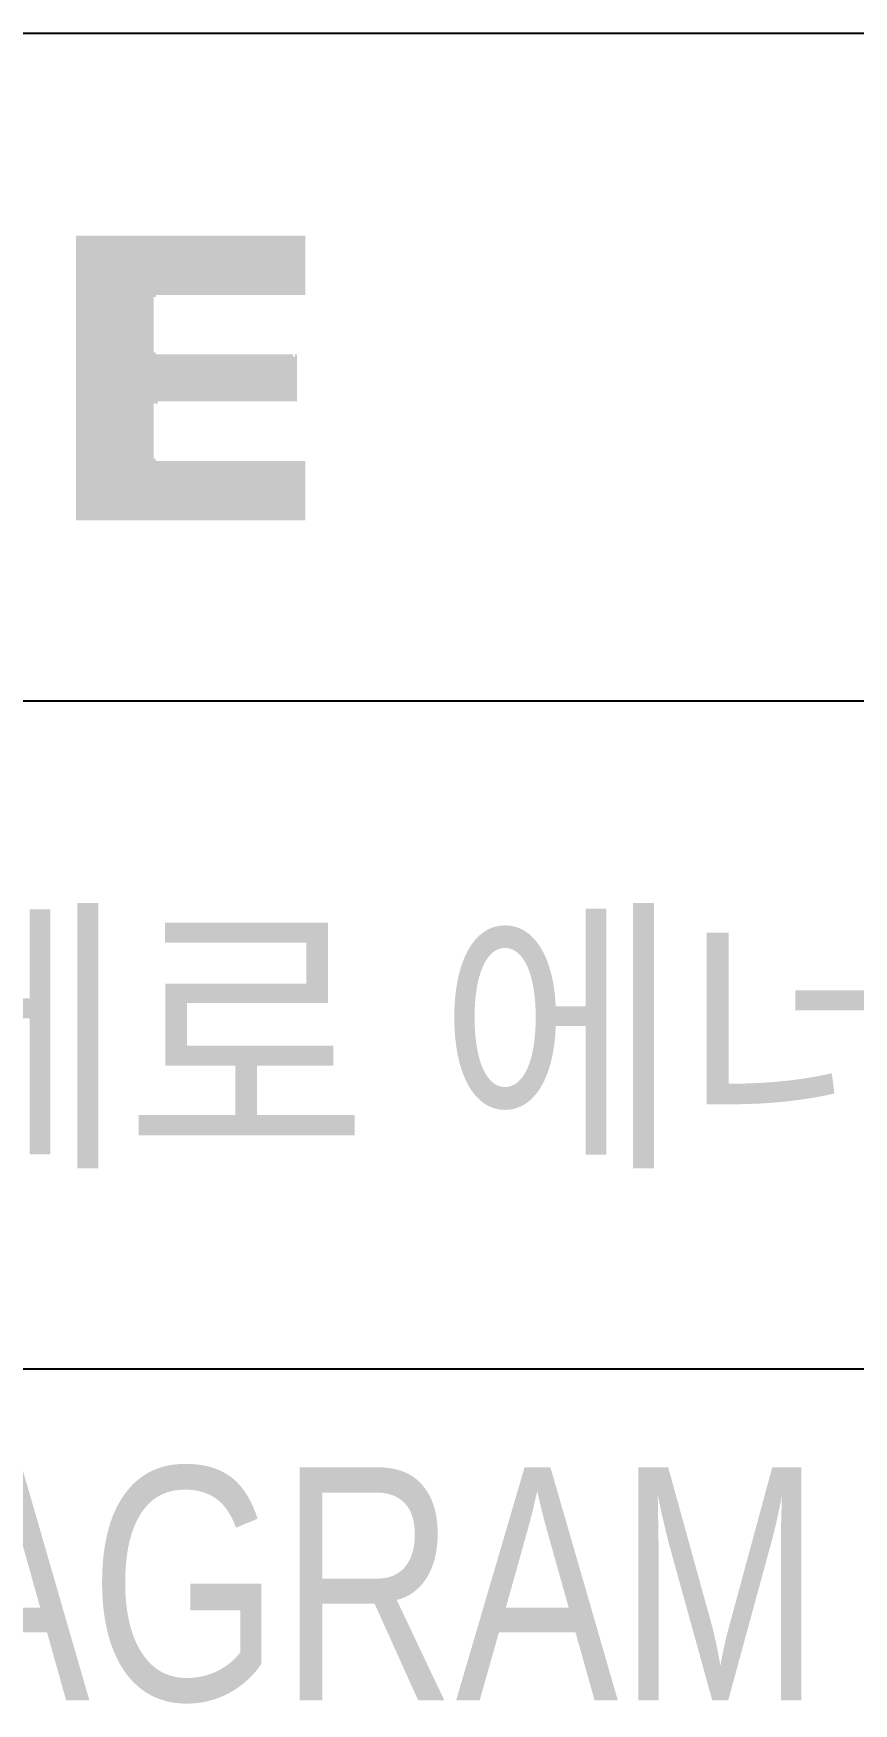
# Model space of a CAD drawing. Header units: feet. Extents: x 1 to 168002, y -59383 to 29717.
# Drawn here: x 79587 to 80467, y -56829 to -55037 of the extents above; entities that cross this region are included whole.
import ezdxf
from ezdxf.enums import TextEntityAlignment as Align

# ---------------------------------------------------------------- set-up
doc = ezdxf.new("R2010")
doc.units = ezdxf.units.FT
doc.header["$LTSCALE"] = 50
doc.header["$MEASUREMENT"] = 0
doc.linetypes.add('CONTINU', pattern=[0])
doc.layers.get('0').update_dxf_attribs({"linetype": 'CONTINUOUS'})
doc.layers.add('Border', color=7, linetype='CONTINUOUS', lineweight=0)
for name, color, linetype in [('CLOUD', 30, 'CONTINUOUS'), ('TEXT', 7, 'CONTINUOUS'), ('title', 2, 'CONTINUOUS')]:
    doc.layers.add(name, color=color, linetype=linetype)
doc.styles.add('HY견고딕', font='', dxfattribs={"width": 0.85})
doc.styles.get('HY견고딕').set_extended_font_data('Dotum')

# ---------------------------------------------------------------- blocks, each defined once
blk = doc.blocks.new('A$C611163EE')
at = {"layer": 'CLOUD', "lineweight": 0}
h = blk.add_hatch(color=7, dxfattribs=at)
edge = h.paths.add_edge_path()
edge.add_spline(control_points=[(3665.4, 492.4), (3665.4, 491), (3665.4, 489.7), (3665.4, 488.3), (3665.4, 485.6), (3665.4, 482.9), (3665.4, 480.2), (3665.4, 478.8), (3665.4, 477.5), (3665.4, 476.1), (3665.4, 473.4), (3665.4, 470.7), (3665.4, 468), (3665.4, 466.7), (3665.4, 465.3), (3665.4, 464), (3665.4, 461.3), (3665.4, 458.6), (3665.4, 455.9), (3665.4, 454.5), (3665.4, 453.2), (3665.4, 451.8), (3665.4, 449.1), (3665.4, 446.4), (3665.4, 443.7), (3665.4, 441), (3665.4, 438.3), (3665.4, 435.6), (3665.4, 434.3), (3665.4, 432.9), (3665.4, 431.6), (3665.4, 428.9), (3665.4, 426.2), (3665.4, 423.5), (3665.4, 422.1), (3665.4, 420.8), (3665.4, 419.4), (3665.4, 416.7), (3665.4, 414), (3665.4, 411.3), (3665.4, 410), (3665.4, 408.6), (3665.4, 407.3), (3665.4, 404.6), (3665.4, 401.9), (3665.4, 399.2), (3662.7, 399.2), (3660, 399.2), (3657.3, 399.2), (3656, 399.2), (3654.6, 399.2), (3653.3, 399.2), (3650.6, 399.2), (3647.9, 399.2), (3645.2, 399.2), (3643.8, 399.2), (3642.5, 399.2), (3641.1, 399.2), (3638.4, 399.2), (3635.7, 399.2), (3633, 399.2), (3631.7, 399.2), (3630.3, 399.2), (3629, 399.2), (3626.3, 399.2), (3623.6, 399.2), (3620.9, 399.2), (3619.5, 399.2), (3618.1, 399.2), (3616.8, 399.2), (3614.1, 399.2), (3611.4, 399.2), (3608.7, 399.2), (3607.3, 399.2), (3606, 399.2), (3604.6, 399.2), (3601.9, 399.2), (3599.2, 399.2), (3596.5, 399.2), (3595.2, 399.2), (3593.8, 399.2), (3592.5, 399.2), (3589.8, 399.2), (3587.1, 399.2), (3584.4, 399.2), (3583, 399.2), (3581.7, 399.2), (3580.3, 399.2), (3577.6, 399.2), (3574.9, 399.2), (3572.2, 399.2), (3569.5, 399.2), (3566.8, 399.2), (3564.1, 399.2), (3562.8, 399.2), (3561.4, 399.2), (3560.1, 399.2), (3557.4, 399.2), (3554.7, 399.2), (3552, 399.2), (3550.6, 399.2), (3549.3, 399.2), (3547.9, 399.2), (3545.2, 399.2), (3542.5, 399.2), (3539.8, 399.2), (3538.5, 399.2), (3537.1, 399.2), (3535.8, 399.2), (3533.1, 399.2), (3530.4, 399.2), (3527.7, 399.2), (3524.9, 399.2), (3522.2, 399.2), (3519.5, 399.2), (3518.2, 399.2), (3516.8, 399.2), (3515.5, 399.2), (3512.8, 399.2), (3510.1, 399.2), (3507.4, 399.2), (3506, 399.2), (3504.7, 399.2), (3503.3, 399.2), (3500.6, 399.2), (3497.9, 399.2), (3495.2, 399.2), (3493.9, 399.2), (3492.5, 399.2), (3491.2, 399.2), (3488.5, 399.2), (3485.8, 399.2), (3483.1, 399.2), (3480.4, 399.2), (3477.7, 399.2), (3475, 399.2), (3473.6, 399.2), (3472.3, 399.2), (3470.9, 399.2), (3468.2, 399.2), (3465.5, 399.2), (3462.8, 399.2), (3460.1, 399.2), (3457.4, 399.2), (3454.7, 399.2), (3453.4, 399.2), (3452, 399.2), (3450.7, 399.2), (3448, 399.2), (3445.3, 399.2), (3442.6, 399.2), (3439.9, 399.2), (3437.2, 399.2), (3434.5, 399.2), (3429, 399.2), (3423.6, 399.2), (3418.2, 399.2), (3412.8, 399.2), (3407.4, 399.2), (3402, 399.2), (3399.3, 399.2), (3396.6, 399.2), (3393.9, 399.2), (3393.1, 398.6), (3390.5, 399.8), (3389.9, 399.2), (3389.2, 398.5), (3390.4, 395.9), (3389.9, 395.1), (3388.5, 395), (3387.2, 395.2), (3385.8, 395.1), (3385.2, 395.1), (3382.2, 395.5), (3381.8, 395.1), (3381.2, 394.5), (3382.1, 391.9), (3381.8, 391), (3381.4, 390.2), (3381.8, 387.9), (3381.8, 387), (3381.8, 385.6), (3381.8, 384.3), (3381.8, 382.9), (3381.8, 381.6), (3381.8, 380.2), (3381.8, 378.9), (3381.8, 377.6), (3381.9, 376.2), (3381.8, 374.8), (3381.7, 373.5), (3381.8, 372.1), (3381.8, 370.8), (3381.8, 369.4), (3381.8, 368.1), (3381.8, 366.7), (3381.8, 364), (3381.8, 361.3), (3381.8, 358.6), (3381.8, 355.9), (3381.8, 353.2), (3381.8, 350.5), (3381.8, 347.8), (3381.8, 345.1), (3381.8, 342.4), (3381.8, 339.7), (3381.8, 337), (3381.8, 334.3), (3381.8, 331.6), (3381.8, 328.9), (3381.8, 326.2), (3381.8, 323.5), (3381.8, 320.8), (3381.8, 318.1), (3381.8, 315.4), (3381.8, 312.7), (3381.8, 310), (3381.8, 307.3), (3381.8, 304.6), (3381.8, 301.9), (3381.8, 299.2), (3381.8, 296.5), (3381.8, 293.8), (3381.8, 292.4), (3381.7, 291.1), (3381.8, 289.7), (3381.8, 289.2), (3381.4, 286.1), (3381.8, 285.7), (3382.4, 285), (3385, 286.2), (3385.8, 285.7), (3386.3, 285.1), (3385.2, 282.1), (3385.8, 281.6), (3386.4, 281.2), (3389.1, 281.6), (3389.9, 281.6), (3391.2, 281.6), (3392.6, 281.6), (3393.9, 281.6), (3396.6, 281.6), (3399.3, 281.6), (3402, 281.6), (3403.4, 281.6), (3404.7, 281.6), (3406.1, 281.6), (3408.8, 281.6), (3411.5, 281.6), (3414.2, 281.6), (3416.9, 281.6), (3419.6, 281.6), (3422.3, 281.6), (3427.7, 281.6), (3433.1, 281.6), (3438.5, 281.6), (3443.9, 281.6), (3449.3, 281.6), (3454.7, 281.6), (3457.4, 281.6), (3460.1, 281.6), (3462.8, 281.6), (3464.2, 281.6), (3465.5, 281.6), (3466.9, 281.6), (3469.6, 281.6), (3472.3, 281.6), (3475, 281.6), (3476.3, 281.6), (3477.7, 281.6), (3479, 281.6), (3481.7, 281.6), (3484.4, 281.6), (3487.1, 281.6), (3492.5, 281.6), (3497.9, 281.6), (3503.3, 281.6), (3506, 281.6), (3508.7, 281.6), (3511.4, 281.6), (3512.8, 281.6), (3514.1, 281.6), (3515.5, 281.6), (3518.2, 281.6), (3520.9, 281.6), (3523.6, 281.6), (3526.3, 281.6), (3529, 281.6), (3531.7, 281.6), (3533.1, 281.6), (3534.4, 281.6), (3535.8, 281.6), (3538.5, 281.6), (3541.2, 281.6), (3543.9, 281.6), (3545.2, 281.6), (3546.6, 281.6), (3547.9, 281.6), (3550.6, 281.6), (3553.3, 281.6), (3556, 281.6), (3557.4, 281.6), (3558.7, 281.6), (3560.1, 281.6), (3562.8, 281.6), (3565.5, 281.6), (3568.2, 281.6), (3569.5, 281.6), (3570.9, 281.6), (3572.2, 281.6), (3574.9, 281.6), (3577.6, 281.6), (3580.3, 281.6), (3585.7, 281.6), (3591.1, 281.6), (3596.5, 281.6), (3597.9, 281.6), (3599.2, 281.6), (3600.6, 281.6), (3603.3, 281.6), (3606, 281.6), (3608.7, 281.6), (3610, 281.6), (3611.4, 281.6), (3612.7, 281.6), (3615.4, 281.6), (3618.1, 281.6), (3620.9, 281.6), (3622.2, 281.6), (3623.6, 281.6), (3624.9, 281.6), (3627.6, 281.6), (3630.3, 281.6), (3633, 281.6), (3635.7, 281.6), (3638.4, 281.6), (3641.1, 281.6), (3643.8, 281.6), (3646.5, 281.6), (3649.2, 281.6), (3650.6, 281.6), (3651.9, 281.6), (3653.3, 281.6), (3656, 281.6), (3658.7, 281.6), (3661.4, 281.6), (3662.7, 281.6), (3664.1, 281.6), (3665.4, 281.6), (3668.1, 281.6), (3670.8, 281.6), (3673.5, 281.6), (3676.2, 281.6), (3678.9, 281.6), (3681.6, 281.6), (3681.6, 280.3), (3681.6, 278.9), (3681.6, 277.6), (3681.6, 274.9), (3681.6, 272.2), (3681.6, 269.5), (3681.6, 266.8), (3681.6, 264.1), (3681.6, 261.4), (3681.6, 258.7), (3681.6, 256), (3681.6, 253.3), (3681.6, 250.6), (3681.6, 247.9), (3681.6, 245.2), (3681.6, 242.5), (3681.6, 239.8), (3681.6, 237.1), (3681.6, 234.4), (3681.6, 231.7), (3681.6, 229), (3681.6, 227.6), (3681.6, 226.3), (3681.6, 224.9), (3681.6, 222.2), (3681.6, 219.5), (3681.6, 216.8), (3681.6, 214.1), (3681.6, 211.4), (3681.6, 208.7), (3681.6, 206), (3681.6, 203.3), (3681.6, 200.6), (3681.6, 197.9), (3681.6, 195.2), (3681.6, 192.5), (3681.6, 189.8), (3681.6, 187.1), (3681.6, 184.4), (3681.6, 181.7), (3681.6, 179), (3681.6, 176.3), (3681.6, 174.9), (3681.6, 173.6), (3681.6, 172.2), (3681.6, 169.5), (3681.6, 166.8), (3681.6, 164.1), (3676.2, 164.1), (3670.8, 164.1), (3665.4, 164.1), (3662.7, 164.1), (3660, 164.1), (3657.3, 164.1), (3656, 164.1), (3654.6, 164.1), (3653.3, 164.1), (3650.6, 164.1), (3647.9, 164.1), (3645.2, 164.1), (3642.5, 164.1), (3639.8, 164.1), (3637.1, 164.1), (3631.7, 164.1), (3626.3, 164.1), (3620.9, 164.1), (3618.1, 164.1), (3615.4, 164.1), (3612.7, 164.1), (3611.4, 164.1), (3610, 164.1), (3608.7, 164.1), (3606, 164.1), (3603.3, 164.1), (3600.6, 164.1), (3597.9, 164.1), (3595.2, 164.1), (3592.5, 164.1), (3591.1, 164.1), (3589.8, 164.1), (3588.4, 164.1), (3585.7, 164.1), (3583, 164.1), (3580.3, 164.1), (3577.6, 164.1), (3574.9, 164.1), (3572.2, 164.1), (3570.9, 164.1), (3569.5, 164.1), (3568.2, 164.1), (3565.5, 164.1), (3562.8, 164.1), (3560.1, 164.1), (3558.7, 164.1), (3557.4, 164.1), (3556, 164.1), (3553.3, 164.1), (3550.6, 164.1), (3547.9, 164.1), (3546.6, 164.1), (3545.2, 164.1), (3543.9, 164.1), (3541.2, 164.1), (3538.5, 164.1), (3535.8, 164.1), (3533.1, 164.1), (3530.4, 164.1), (3527.7, 164.1), (3526.3, 164.1), (3524.9, 164.1), (3523.6, 164.1), (3520.9, 164.1), (3518.2, 164.1), (3515.5, 164.1), (3512.8, 164.1), (3510.1, 164.1), (3507.4, 164.1), (3506, 164.1), (3504.7, 164.1), (3503.3, 164.1), (3500.6, 164.1), (3497.9, 164.1), (3495.2, 164.1), (3492.5, 164.1), (3489.8, 164.1), (3487.1, 164.1), (3485.8, 164.1), (3484.4, 164.1), (3483.1, 164.1), (3480.4, 164.1), (3477.7, 164.1), (3475, 164.1), (3473.6, 164.1), (3472.3, 164.1), (3470.9, 164.1), (3468.2, 164.1), (3465.5, 164.1), (3462.8, 164.1), (3461.5, 164.1), (3460.1, 164.1), (3458.8, 164.1), (3456.1, 164.1), (3453.4, 164.1), (3450.7, 164.1), (3448, 164.1), (3445.3, 164.1), (3442.6, 164.1), (3441.2, 164.1), (3439.9, 164.1), (3438.5, 164.1), (3435.8, 164.1), (3433.1, 164.1), (3430.4, 164.1), (3427.7, 164.1), (3425, 164.1), (3422.3, 164.1), (3420.9, 164.1), (3419.6, 164.1), (3418.2, 164.1), (3415.5, 164.1), (3412.8, 164.1), (3410.1, 164.1), (3407.4, 164.1), (3404.7, 164.1), (3402, 164.1), (3400.7, 164.1), (3399.3, 164.1), (3398, 164.1), (3395.3, 164.1), (3392.6, 164.1), (3389.9, 164.1), (3388.5, 164.1), (3387.2, 164.1), (3385.8, 164.1), (3383.1, 164.1), (3380.4, 164.1), (3377.7, 164.1), (3376.4, 164.1), (3375, 164.1), (3373.7, 164.1), (3371, 164.1), (3368.3, 164.1), (3365.6, 164.1), (3362.9, 164.1), (3360.2, 164.1), (3357.5, 164.1), (3356.1, 164.1), (3354.8, 164.1), (3353.4, 164.1), (3350.7, 164.1), (3348, 164.1), (3345.3, 164.1), (3343.9, 164.1), (3342.6, 164.1), (3341.2, 164.1), (3338.5, 164.1), (3335.8, 164.1), (3333.1, 164.1), (3331.8, 164.1), (3330.4, 164.1), (3329.1, 164.1), (3326.4, 164.1), (3323.7, 164.1), (3321, 164.1), (3318.3, 164.1), (3315.6, 164.1), (3312.9, 164.1), (3311.5, 164.1), (3310.2, 164.1), (3308.8, 164.1), (3306.1, 164.1), (3303.4, 164.1), (3300.7, 164.1), (3299.4, 164.1), (3298, 164.1), (3296.7, 164.1), (3294, 164.1), (3291.3, 164.1), (3288.6, 164.1), (3287.2, 164.1), (3285.9, 164.1), (3284.5, 164.1), (3281.8, 164.1), (3279.1, 164.1), (3276.4, 164.1), (3273.7, 164.1), (3271, 164.1), (3268.3, 164.1), (3262.9, 164.1), (3257.5, 164.1), (3252.1, 164.1), (3250.7, 164.1), (3249.4, 164.1), (3248, 164.1), (3245.3, 164.1), (3242.6, 164.1), (3239.9, 164.1), (3238.6, 164.1), (3237.2, 164.1), (3235.9, 164.1), (3233.2, 164.1), (3230.5, 164.1), (3227.8, 164.1), (3227.8, 165.5), (3227.8, 166.8), (3227.8, 168.2), (3227.8, 170.9), (3227.8, 173.6), (3227.8, 176.3), (3227.8, 179), (3227.8, 181.7), (3227.8, 184.4), (3227.8, 187.1), (3227.8, 189.8), (3227.8, 192.5), (3227.8, 195.2), (3227.8, 197.9), (3227.8, 200.6), (3227.8, 203.3), (3227.8, 206), (3227.8, 208.7), (3227.8, 211.4), (3227.8, 214.1), (3227.8, 216.8), (3227.8, 219.5), (3227.8, 222.2), (3227.8, 224.9), (3227.8, 226.3), (3227.8, 227.6), (3227.8, 229), (3227.8, 231.7), (3227.8, 234.4), (3227.8, 237.1), (3227.8, 238.4), (3227.8, 239.8), (3227.8, 241.1), (3227.8, 243.8), (3227.8, 246.5), (3227.8, 249.2), (3227.8, 250.6), (3227.8, 251.9), (3227.8, 253.3), (3227.8, 256), (3227.8, 258.7), (3227.8, 261.4), (3227.8, 264.1), (3227.8, 266.8), (3227.8, 269.5), (3227.8, 272.2), (3227.8, 274.9), (3227.8, 277.6), (3227.8, 278.9), (3227.8, 280.3), (3227.8, 281.6), (3227.8, 284.3), (3227.8, 287), (3227.8, 289.7), (3227.8, 292.4), (3227.8, 295.1), (3227.8, 297.8), (3227.8, 300.5), (3227.8, 303.3), (3227.8, 306), (3227.8, 307.3), (3227.8, 308.7), (3227.8, 310), (3227.8, 312.7), (3227.8, 315.4), (3227.8, 318.1), (3227.8, 320.8), (3227.8, 323.5), (3227.8, 326.2), (3227.8, 328.9), (3227.8, 331.6), (3227.8, 334.3), (3227.8, 335.7), (3227.8, 337), (3227.8, 338.4), (3227.8, 341.1), (3227.8, 343.8), (3227.8, 346.5), (3227.8, 349.2), (3227.8, 351.9), (3227.8, 354.6), (3227.8, 357.3), (3227.8, 360), (3227.8, 362.7), (3227.8, 364), (3227.8, 365.4), (3227.8, 366.7), (3227.8, 369.4), (3227.8, 372.1), (3227.8, 374.8), (3227.8, 377.5), (3227.8, 380.2), (3227.8, 382.9), (3227.8, 385.6), (3227.8, 388.3), (3227.8, 391), (3227.8, 392.4), (3227.8, 393.8), (3227.8, 395.1), (3227.8, 397.8), (3227.8, 400.5), (3227.8, 403.2), (3227.8, 405.9), (3227.8, 408.6), (3227.8, 411.3), (3227.8, 414), (3227.8, 416.7), (3227.8, 419.4), (3227.8, 420.8), (3227.8, 422.1), (3227.8, 423.5), (3227.8, 426.2), (3227.8, 428.9), (3227.8, 431.6), (3227.8, 432.9), (3227.8, 434.3), (3227.8, 435.6), (3227.8, 437), (3227.8, 438.3), (3227.8, 439.7), (3227.8, 442.4), (3227.8, 445.1), (3227.8, 447.8), (3227.8, 449.1), (3227.8, 450.5), (3227.8, 451.8), (3227.8, 454.5), (3227.8, 457.2), (3227.8, 459.9), (3227.8, 461.3), (3227.8, 462.6), (3227.8, 464), (3227.8, 466.7), (3227.8, 469.4), (3227.8, 472.1), (3227.8, 473.4), (3227.8, 474.8), (3227.8, 476.1), (3227.8, 478.8), (3227.8, 481.6), (3227.8, 484.3), (3227.8, 487), (3227.8, 489.7), (3227.8, 492.4), (3227.8, 495.1), (3227.8, 497.8), (3227.8, 500.5), (3227.8, 501.8), (3227.8, 503.2), (3227.8, 504.5), (3227.8, 507.2), (3227.8, 509.9), (3227.8, 512.6), (3227.8, 515.3), (3227.8, 518), (3227.8, 520.7), (3227.8, 523.4), (3227.8, 526.1), (3227.8, 528.8), (3227.8, 530.2), (3227.8, 531.5), (3227.8, 532.9), (3227.8, 535.6), (3227.8, 538.3), (3227.8, 541), (3227.8, 543.7), (3227.8, 546.4), (3227.8, 549.1), (3227.8, 551.8), (3227.8, 554.5), (3227.8, 557.2), (3227.8, 558.5), (3227.8, 559.9), (3227.8, 561.2), (3227.8, 563.9), (3227.8, 566.6), (3227.8, 569.3), (3227.8, 572.1), (3227.8, 574.8), (3227.8, 577.5), (3227.8, 580.2), (3227.8, 582.9), (3227.8, 585.6), (3227.8, 586.9), (3227.8, 588.3), (3227.8, 589.6), (3227.8, 592.3), (3227.8, 595), (3227.8, 597.7), (3227.8, 600.4), (3227.8, 603.1), (3227.8, 605.8), (3227.8, 608.5), (3227.8, 611.2), (3227.8, 613.9), (3227.8, 615.3), (3227.8, 616.6), (3227.8, 618), (3227.8, 620.7), (3227.8, 623.4), (3227.8, 626.1), (3227.8, 628.8), (3227.8, 631.5), (3227.8, 634.2), (3227.8, 636.9), (3227.8, 639.6), (3227.8, 642.3), (3227.8, 643.6), (3227.8, 645), (3227.8, 646.3), (3227.8, 649), (3227.8, 651.7), (3227.8, 654.4), (3227.8, 657.1), (3227.8, 659.8), (3227.8, 662.6), (3227.8, 665.3), (3227.8, 668), (3227.8, 670.7), (3227.8, 672), (3227.8, 673.4), (3227.8, 674.7), (3227.8, 677.4), (3227.8, 680.1), (3227.8, 682.8), (3227.8, 685.5), (3227.8, 688.2), (3227.8, 690.9), (3227.8, 692.3), (3227.8, 693.6), (3227.8, 695), (3227.8, 696.3), (3227.8, 697.7), (3227.8, 699), (3227.8, 701.7), (3227.8, 704.4), (3227.8, 707.1), (3227.8, 708.5), (3227.8, 709.8), (3227.8, 711.2), (3227.8, 713.9), (3227.8, 716.6), (3227.8, 719.3), (3227.8, 722), (3227.8, 724.7), (3227.8, 727.4), (3229.1, 727.4), (3230.5, 727.4), (3231.8, 727.4), (3234.5, 727.4), (3237.2, 727.4), (3239.9, 727.4), (3242.6, 727.4), (3245.3, 727.4), (3248, 727.4), (3249.4, 727.4), (3250.7, 727.4), (3252.1, 727.4), (3254.8, 727.4), (3257.5, 727.4), (3260.2, 727.4), (3262.9, 727.4), (3265.6, 727.4), (3268.3, 727.4), (3273.7, 727.4), (3279.1, 727.4), (3284.5, 727.4), (3287.2, 727.4), (3289.9, 727.4), (3292.6, 727.4), (3294, 727.4), (3295.3, 727.4), (3296.7, 727.4), (3302.1, 727.4), (3307.5, 727.4), (3312.9, 727.4), (3314.2, 727.4), (3315.6, 727.4), (3316.9, 727.4), (3322.3, 727.4), (3327.7, 727.4), (3333.1, 727.4), (3334.5, 727.4), (3335.8, 727.4), (3337.2, 727.4), (3339.9, 727.4), (3342.6, 727.4), (3345.3, 727.4), (3346.6, 727.4), (3348, 727.4), (3349.4, 727.4), (3352.1, 727.4), (3354.8, 727.4), (3357.5, 727.4), (3358.8, 727.4), (3360.2, 727.4), (3361.5, 727.4), (3366.9, 727.4), (3372.3, 727.4), (3377.7, 727.4), (3379.1, 727.4), (3380.4, 727.4), (3381.8, 727.4), (3387.2, 727.4), (3392.6, 727.4), (3398, 727.4), (3399.3, 727.4), (3400.7, 727.4), (3402, 727.4), (3407.4, 727.4), (3412.8, 727.4), (3418.2, 727.4), (3419.6, 727.4), (3420.9, 727.4), (3422.3, 727.4), (3425, 727.4), (3427.7, 727.4), (3430.4, 727.4), (3431.7, 727.4), (3433.1, 727.4), (3434.5, 727.4), (3437.2, 727.4), (3439.9, 727.4), (3442.6, 727.4), (3443.9, 727.4), (3445.3, 727.4), (3446.6, 727.4), (3452, 727.4), (3457.4, 727.4), (3462.8, 727.4), (3464.2, 727.4), (3465.5, 727.4), (3466.9, 727.4), (3472.3, 727.4), (3477.7, 727.4), (3483.1, 727.4), (3484.4, 727.4), (3485.8, 727.4), (3487.1, 727.4), (3492.5, 727.4), (3497.9, 727.4), (3503.3, 727.4), (3504.7, 727.4), (3506, 727.4), (3507.4, 727.4), (3510.1, 727.4), (3512.8, 727.4), (3515.5, 727.4), (3516.8, 727.4), (3518.2, 727.4), (3519.5, 727.4), (3522.2, 727.4), (3524.9, 727.4), (3527.7, 727.4), (3529, 727.4), (3530.4, 727.4), (3531.7, 727.4), (3537.1, 727.4), (3542.5, 727.4), (3547.9, 727.4), (3549.3, 727.4), (3550.6, 727.4), (3552, 727.4), (3554.7, 727.4), (3557.4, 727.4), (3560.1, 727.4), (3561.4, 727.4), (3562.8, 727.4), (3564.1, 727.4), (3566.8, 727.4), (3569.5, 727.4), (3572.2, 727.4), (3573.6, 727.4), (3574.9, 727.4), (3576.3, 727.4), (3581.7, 727.4), (3587.1, 727.4), (3592.5, 727.4), (3593.8, 727.4), (3595.2, 727.4), (3596.5, 727.4), (3599.2, 727.4), (3601.9, 727.4), (3604.6, 727.4), (3606, 727.4), (3607.3, 727.4), (3608.7, 727.4), (3611.4, 727.4), (3614.1, 727.4), (3616.8, 727.4), (3618.1, 727.4), (3619.5, 727.4), (3620.9, 727.4), (3623.6, 727.4), (3626.3, 727.4), (3629, 727.4), (3631.7, 727.4), (3634.4, 727.4), (3637.1, 727.4), (3642.5, 727.4), (3647.9, 727.4), (3653.3, 727.4), (3654.6, 727.4), (3656, 727.4), (3657.3, 727.4), (3660, 727.4), (3662.7, 727.4), (3665.4, 727.4), (3670.8, 727.4), (3676.2, 727.4), (3681.6, 727.4), (3681.6, 726), (3681.6, 724.7), (3681.6, 723.3), (3681.6, 720.6), (3681.6, 717.9), (3681.6, 715.2), (3681.6, 712.5), (3681.6, 709.8), (3681.6, 707.1), (3681.6, 704.4), (3681.6, 701.7), (3681.6, 699), (3681.6, 697.7), (3681.6, 696.3), (3681.6, 695), (3681.6, 693.6), (3681.6, 692.3), (3681.6, 690.9), (3681.6, 688.2), (3681.6, 685.5), (3681.6, 682.8), (3681.6, 680.1), (3681.6, 677.4), (3681.6, 674.7), (3681.6, 673.4), (3681.6, 672), (3681.6, 670.7), (3681.6, 668), (3681.6, 665.3), (3681.6, 662.6), (3681.6, 659.8), (3681.6, 657.1), (3681.6, 654.4), (3681.6, 651.7), (3681.6, 649), (3681.6, 646.3), (3681.6, 643.6), (3681.6, 640.9), (3681.6, 638.2), (3681.6, 635.5), (3681.6, 632.8), (3681.6, 630.1), (3681.6, 627.4), (3681.6, 624.7), (3681.6, 622), (3681.6, 620.7), (3681.6, 619.3), (3681.6, 618), (3681.6, 615.3), (3681.6, 612.6), (3681.6, 609.9), (3680.3, 609.9), (3678.9, 609.9), (3677.6, 609.9), (3674.9, 609.9), (3672.2, 609.9), (3669.5, 609.9), (3666.8, 609.9), (3664.1, 609.9), (3661.4, 609.9), (3660, 609.9), (3658.7, 609.9), (3657.3, 609.9), (3654.6, 609.9), (3651.9, 609.9), (3649.2, 609.9), (3646.5, 609.9), (3643.8, 609.9), (3641.1, 609.9), (3635.7, 609.9), (3630.3, 609.9), (3624.9, 609.9), (3623.6, 609.9), (3622.2, 609.9), (3620.9, 609.9), (3618.1, 609.9), (3615.4, 609.9), (3612.7, 609.9), (3611.4, 609.9), (3610, 609.9), (3608.7, 609.9), (3606, 609.9), (3603.3, 609.9), (3600.6, 609.9), (3595.2, 609.9), (3589.8, 609.9), (3584.4, 609.9), (3573.6, 609.9), (3562.8, 609.9), (3552, 609.9), (3550.6, 609.9), (3549.3, 609.9), (3547.9, 609.9), (3545.2, 609.9), (3542.5, 609.9), (3539.8, 609.9), (3534.4, 609.9), (3529, 609.9), (3523.6, 609.9), (3512.8, 609.9), (3502, 609.9), (3491.2, 609.9), (3489.8, 609.9), (3488.5, 609.9), (3487.1, 609.9), (3484.4, 609.9), (3481.7, 609.9), (3479, 609.9), (3473.6, 609.9), (3468.2, 609.9), (3462.8, 609.9), (3452, 609.9), (3441.2, 609.9), (3430.4, 609.9), (3427.7, 609.9), (3425, 609.9), (3422.3, 609.9), (3416.9, 609.9), (3411.5, 609.9), (3406.1, 609.9), (3404.7, 609.9), (3403.4, 609.9), (3402, 609.9), (3399.3, 609.9), (3396.6, 609.9), (3393.9, 609.9), (3392.6, 609.9), (3391.2, 609.9), (3389.9, 609.9), (3389.4, 609.9), (3386.1, 610.2), (3385.8, 609.9), (3385.2, 609.1), (3386.4, 606.7), (3385.8, 605.8), (3385, 605.3), (3382.4, 606.5), (3381.8, 605.8), (3381.3, 605.3), (3381.9, 602.5), (3381.8, 601.8), (3381.5, 600.6), (3381.8, 598.9), (3381.8, 597.7), (3381.8, 596.4), (3381.8, 595), (3381.8, 593.7), (3381.8, 591), (3381.8, 588.3), (3381.8, 585.6), (3381.8, 582.9), (3381.8, 580.2), (3381.8, 577.5), (3381.8, 574.8), (3381.8, 572.1), (3381.8, 569.3), (3381.8, 566.6), (3381.8, 563.9), (3381.8, 561.2), (3381.8, 558.5), (3381.8, 555.8), (3381.8, 553.1), (3381.8, 550.4), (3381.8, 547.7), (3381.8, 545), (3381.8, 542.3), (3381.8, 539.6), (3381.8, 536.9), (3381.8, 534.2), (3381.8, 531.5), (3381.8, 528.8), (3381.8, 526.1), (3381.8, 523.4), (3381.8, 520.7), (3381.8, 518), (3381.8, 515.3), (3381.8, 512.6), (3381.8, 509.9), (3381.8, 507.2), (3381.8, 504.5), (3381.8, 503.2), (3381.7, 501.8), (3381.8, 500.5), (3381.8, 499.9), (3381.4, 496.8), (3381.8, 496.4), (3382.4, 495.7), (3385, 496.9), (3385.8, 496.4), (3386.3, 495.8), (3385.2, 492.8), (3385.8, 492.4), (3386.4, 492), (3389.1, 492.4), (3389.9, 492.4), (3391.2, 492.4), (3392.6, 492.4), (3393.9, 492.4), (3396.6, 492.4), (3399.3, 492.4), (3402, 492.4), (3407.4, 492.4), (3412.8, 492.4), (3418.2, 492.4), (3423.6, 492.4), (3429, 492.4), (3434.5, 492.4), (3437.2, 492.4), (3439.9, 492.4), (3442.6, 492.4), (3443.9, 492.4), (3445.3, 492.4), (3446.6, 492.4), (3448, 492.4), (3449.3, 492.4), (3450.7, 492.4), (3452, 492.4), (3453.4, 492.4), (3454.7, 492.4), (3457.4, 492.4), (3460.1, 492.4), (3462.8, 492.4), (3464.2, 492.4), (3465.5, 492.4), (3466.9, 492.4), (3468.2, 492.4), (3469.6, 492.4), (3470.9, 492.4), (3472.3, 492.4), (3473.6, 492.4), (3475, 492.4), (3477.7, 492.4), (3480.4, 492.4), (3483.1, 492.4), (3484.4, 492.4), (3485.8, 492.4), (3487.1, 492.4), (3488.5, 492.4), (3489.8, 492.4), (3491.2, 492.4), (3492.5, 492.4), (3493.9, 492.4), (3495.2, 492.4), (3497.9, 492.4), (3500.6, 492.4), (3503.3, 492.4), (3504.7, 492.4), (3506, 492.4), (3507.4, 492.4), (3508.7, 492.4), (3510.1, 492.4), (3511.4, 492.4), (3512.8, 492.4), (3514.1, 492.4), (3515.5, 492.4), (3518.2, 492.4), (3520.9, 492.4), (3523.6, 492.4), (3524.9, 492.4), (3526.3, 492.4), (3527.7, 492.4), (3529, 492.4), (3530.4, 492.4), (3531.7, 492.4), (3533.1, 492.4), (3534.4, 492.4), (3535.8, 492.4), (3538.5, 492.4), (3541.2, 492.4), (3543.9, 492.4), (3545.2, 492.4), (3546.6, 492.4), (3547.9, 492.4), (3549.3, 492.4), (3550.6, 492.4), (3552, 492.4), (3553.3, 492.4), (3554.7, 492.4), (3556, 492.4), (3558.7, 492.4), (3561.4, 492.4), (3564.1, 492.4), (3565.5, 492.4), (3566.8, 492.4), (3568.2, 492.4), (3569.5, 492.4), (3570.9, 492.4), (3572.2, 492.4), (3573.6, 492.4), (3574.9, 492.4), (3576.3, 492.4), (3577.6, 492.4), (3579, 492.4), (3580.3, 492.4), (3581.7, 492.4), (3583, 492.4), (3584.4, 492.4), (3585.7, 492.4), (3587.1, 492.4), (3588.4, 492.4), (3589.8, 492.4), (3591.1, 492.4), (3592.5, 492.4), (3593.8, 492.4), (3595.2, 492.4), (3596.5, 492.4), (3597.9, 492.4), (3599.2, 492.4), (3600.6, 492.4), (3606, 492.4), (3611.4, 492.4), (3616.8, 492.4), (3618.1, 492.4), (3619.5, 492.4), (3620.9, 492.4), (3622.2, 492.4), (3623.6, 492.4), (3624.9, 492.4), (3626.3, 492.4), (3627.6, 492.4), (3629, 492.4), (3631.7, 492.4), (3634.4, 492.4), (3637.1, 492.4), (3639.8, 492.4), (3642.5, 492.4), (3645.2, 492.4), (3646.5, 492.4), (3647.9, 492.4), (3649.2, 492.4), (3650.6, 492.4), (3651.9, 492.4), (3653.3, 492.4), (3654.6, 492.4), (3656, 492.4), (3657.3, 492.4), (3657.9, 491.5), (3656.6, 489), (3657.3, 488.3), (3657.6, 488), (3660.9, 488.2), (3661.4, 488.3), (3661.7, 488.4), (3661.1, 492.1), (3661.4, 492.4), (3662.1, 493), (3664.6, 491.8), (3665.4, 492.4)], knot_values=[0, 0, 0, 0, 1, 1, 1, 2, 2, 2, 3, 3, 3, 4, 4, 4, 5, 5, 5, 6, 6, 6, 7, 7, 7, 8, 8, 8, 9, 9, 9, 10, 10, 10, 11, 11, 11, 12, 12, 12, 13, 13, 13, 14, 14, 14, 15, 15, 15, 16, 16, 16, 17, 17, 17, 18, 18, 18, 19, 19, 19, 20, 20, 20, 21, 21, 21, 22, 22, 22, 23, 23, 23, 24, 24, 24, 25, 25, 25, 26, 26, 26, 27, 27, 27, 28, 28, 28, 29, 29, 29, 30, 30, 30, 31, 31, 31, 32, 32, 32, 33, 33, 33, 34, 34, 34, 35, 35, 35, 36, 36, 36, 37, 37, 37, 38, 38, 38, 39, 39, 39, 40, 40, 40, 41, 41, 41, 42, 42, 42, 43, 43, 43, 44, 44, 44, 45, 45, 45, 46, 46, 46, 47, 47, 47, 48, 48, 48, 49, 49, 49, 50, 50, 50, 51, 51, 51, 52, 52, 52, 53, 53, 53, 54, 54, 54, 55, 55, 55, 56, 56, 56, 57, 57, 57, 58, 58, 58, 59, 59, 59, 60, 60, 60, 61, 61, 61, 62, 62, 62, 63, 63, 63, 64, 64, 64, 65, 65, 65, 66, 66, 66, 67, 67, 67, 68, 68, 68, 69, 69, 69, 70, 70, 70, 71, 71, 71, 72, 72, 72, 73, 73, 73, 74, 74, 74, 75, 75, 75, 76, 76, 76, 77, 77, 77, 78, 78, 78, 79, 79, 79, 80, 80, 80, 81, 81, 81, 82, 82, 82, 83, 83, 83, 84, 84, 84, 85, 85, 85, 86, 86, 86, 87, 87, 87, 88, 88, 88, 89, 89, 89, 90, 90, 90, 91, 91, 91, 92, 92, 92, 93, 93, 93, 94, 94, 94, 95, 95, 95, 96, 96, 96, 97, 97, 97, 98, 98, 98, 99, 99, 99, 100, 100, 100, 101, 101, 101, 102, 102, 102, 103, 103, 103, 104, 104, 104, 105, 105, 105, 106, 106, 106, 107, 107, 107, 108, 108, 108, 109, 109, 109, 110, 110, 110, 111, 111, 111, 112, 112, 112, 113, 113, 113, 114, 114, 114, 115, 115, 115, 116, 116, 116, 117, 117, 117, 118, 118, 118, 119, 119, 119, 120, 120, 120, 121, 121, 121, 122, 122, 122, 123, 123, 123, 124, 124, 124, 125, 125, 125, 126, 126, 126, 127, 127, 127, 128, 128, 128, 129, 129, 129, 130, 130, 130, 131, 131, 131, 132, 132, 132, 133, 133, 133, 134, 134, 134, 135, 135, 135, 136, 136, 136, 137, 137, 137, 138, 138, 138, 139, 139, 139, 140, 140, 140, 141, 141, 141, 142, 142, 142, 143, 143, 143, 144, 144, 144, 145, 145, 145, 146, 146, 146, 147, 147, 147, 148, 148, 148, 149, 149, 149, 150, 150, 150, 151, 151, 151, 152, 152, 152, 153, 153, 153, 154, 154, 154, 155, 155, 155, 156, 156, 156, 157, 157, 157, 158, 158, 158, 159, 159, 159, 160, 160, 160, 161, 161, 161, 162, 162, 162, 163, 163, 163, 164, 164, 164, 165, 165, 165, 166, 166, 166, 167, 167, 167, 168, 168, 168, 169, 169, 169, 170, 170, 170, 171, 171, 171, 172, 172, 172, 173, 173, 173, 174, 174, 174, 175, 175, 175, 176, 176, 176, 177, 177, 177, 178, 178, 178, 179, 179, 179, 180, 180, 180, 181, 181, 181, 182, 182, 182, 183, 183, 183, 184, 184, 184, 185, 185, 185, 186, 186, 186, 187, 187, 187, 188, 188, 188, 189, 189, 189, 190, 190, 190, 191, 191, 191, 192, 192, 192, 193, 193, 193, 194, 194, 194, 195, 195, 195, 196, 196, 196, 197, 197, 197, 198, 198, 198, 199, 199, 199, 200, 200, 200, 201, 201, 201, 202, 202, 202, 203, 203, 203, 204, 204, 204, 205, 205, 205, 206, 206, 206, 207, 207, 207, 208, 208, 208, 209, 209, 209, 210, 210, 210, 211, 211, 211, 212, 212, 212, 213, 213, 213, 214, 214, 214, 215, 215, 215, 216, 216, 216, 217, 217, 217, 218, 218, 218, 219, 219, 219, 220, 220, 220, 221, 221, 221, 222, 222, 222, 223, 223, 223, 224, 224, 224, 225, 225, 225, 226, 226, 226, 227, 227, 227, 228, 228, 228, 229, 229, 229, 230, 230, 230, 231, 231, 231, 232, 232, 232, 233, 233, 233, 234, 234, 234, 235, 235, 235, 236, 236, 236, 237, 237, 237, 238, 238, 238, 239, 239, 239, 240, 240, 240, 241, 241, 241, 242, 242, 242, 243, 243, 243, 244, 244, 244, 245, 245, 245, 246, 246, 246, 247, 247, 247, 248, 248, 248, 249, 249, 249, 250, 250, 250, 251, 251, 251, 252, 252, 252, 253, 253, 253, 254, 254, 254, 255, 255, 255, 256, 256, 256, 257, 257, 257, 258, 258, 258, 259, 259, 259, 260, 260, 260, 261, 261, 261, 262, 262, 262, 263, 263, 263, 264, 264, 264, 265, 265, 265, 266, 266, 266, 267, 267, 267, 268, 268, 268, 269, 269, 269, 270, 270, 270, 271, 271, 271, 272, 272, 272, 273, 273, 273, 274, 274, 274, 275, 275, 275, 276, 276, 276, 277, 277, 277, 278, 278, 278, 279, 279, 279, 280, 280, 280, 281, 281, 281, 282, 282, 282, 283, 283, 283, 284, 284, 284, 285, 285, 285, 286, 286, 286, 287, 287, 287, 288, 288, 288, 289, 289, 289, 290, 290, 290, 291, 291, 291, 292, 292, 292, 293, 293, 293, 294, 294, 294, 295, 295, 295, 296, 296, 296, 297, 297, 297, 298, 298, 298, 299, 299, 299, 300, 300, 300, 301, 301, 301, 302, 302, 302, 303, 303, 303, 304, 304, 304, 305, 305, 305, 306, 306, 306, 307, 307, 307, 308, 308, 308, 309, 309, 309, 310, 310, 310, 311, 311, 311, 312, 312, 312, 313, 313, 313, 314, 314, 314, 315, 315, 315, 316, 316, 316, 317, 317, 317, 318, 318, 318, 319, 319, 319, 320, 320, 320, 321, 321, 321, 322, 322, 322, 323, 323, 323, 324, 324, 324, 325, 325, 325, 326, 326, 326, 327, 327, 327, 328, 328, 328, 329, 329, 329, 330, 330, 330, 331, 331, 331, 332, 332, 332, 333, 333, 333, 334, 334, 334, 335, 335, 335, 336, 336, 336, 337, 337, 337, 338, 338, 338, 339, 339, 339, 340, 340, 340, 341, 341, 341, 342, 342, 342, 343, 343, 343, 344, 344, 344, 345, 345, 345, 346, 346, 346, 347, 347, 347, 348, 348, 348, 349, 349, 349, 350, 350, 350, 351, 351, 351, 352, 352, 352, 353, 353, 353, 354, 354, 354, 355, 355, 355, 356, 356, 356, 357, 357, 357, 358, 358, 358, 359, 359, 359, 360, 360, 360, 361, 361, 361, 362, 362, 362, 363, 363, 363, 364, 364, 364, 365, 365, 365, 366, 366, 366, 367, 367, 367, 368, 368, 368, 369, 369, 369, 370, 370, 370, 371, 371, 371, 372, 372, 372, 373, 373, 373, 374, 374, 374, 375, 375, 375, 376, 376, 376, 377, 377, 377, 378, 378, 378, 379, 379, 379, 380, 380, 380, 381, 381, 381, 382, 382, 382, 383, 383, 383, 384, 384, 384, 385, 385, 385, 386, 386, 386, 387, 387, 387, 388, 388, 388, 389, 389, 389, 390, 390, 390, 391, 391, 391, 392, 392, 392, 393, 393, 393, 394, 394, 394, 395, 395, 395, 396, 396, 396, 397, 397, 397, 398, 398, 398, 399, 399, 399, 400, 400, 400, 401, 401, 401, 402, 402, 402, 403, 403, 403, 404, 404, 404, 405, 405, 405, 406, 406, 406, 407, 407, 407, 408, 408, 408, 409, 409, 409, 410, 410, 410, 411, 411, 411, 412, 412, 412, 413, 413, 413, 414, 414, 414, 415, 415, 415, 416, 416, 416, 417, 417, 417, 418, 418, 418, 419, 419, 419, 420, 420, 420, 421, 421, 421, 422, 422, 422, 423, 423, 423, 424, 424, 424, 425, 425, 425, 426, 426, 426, 427, 427, 427, 428, 428, 428, 429, 429, 429, 430, 430, 430, 431, 431, 431, 432, 432, 432, 433, 433, 433, 434, 434, 434, 435, 435, 435, 436, 436, 436, 437, 437, 437, 438, 438, 438, 439, 439, 439, 440, 440, 440, 441, 441, 441, 442, 442, 442, 443, 443, 443, 444, 444, 444, 445, 445, 445, 446, 446, 446, 447, 447, 447, 448, 448, 448, 449, 449, 449, 450, 450, 450, 451, 451, 451, 452, 452, 452, 452], degree=3, periodic=0)
blk = doc.blocks.new('FORMAT')
at = {"layer": 'Border', "color": 0, "linetype": 'Continuous', "lineweight": 25}
for p, q in [((41000, 4346.5), (33000, 4346.5)), ((41000, 3629.8), (33000, 3629.8)), ((41000, 2913.1), (33000, 2913.1)), ((41000, 2913.1), (33000, 2913.1))]:
    blk.add_line(p, q, dxfattribs=at)
at = {"layer": 'title', "color": 0, "linetype": 'CONTINU', "ltscale": 100, "xscale": 0.5419267551536768, "yscale": 0.5419267551536768, "zscale": 0.5419267551536768}
blk.add_blockref('A$C611163EE', (35882.5, 3735.2), dxfattribs=at)
blk = doc.blocks.new('TITLE')
at = {"xscale": 0.01, "yscale": 0.01, "zscale": 0.01}
blk.add_blockref('FORMAT', (0, 0), dxfattribs=at)
at = {"layer": 'TEXT', "color": 7, "style": 'HY견고딕', "width": 0.9}
blk.add_text('대부도 친환경 탄소제로 에너지타운 조성사업', height=2.304, dxfattribs=at).set_placement((378.148, 32.714), align=Align.MIDDLE)

msp = doc.modelspace()

# ---------------------------------------------------------------- block references
at = {"color": 7, "linetype": 'CONTINU', "ltscale": 100, "xscale": 100, "yscale": 100, "zscale": 100}
msp.add_blockref('TITLE', (42001.4, -59383.3, 0.1), dxfattribs=at)

# ---------------------------------------------------------------- texts
at = {"layer": 'TEXT', "color": 2, "style": 'HY견고딕', "width": 0.8}
msp.add_text('SINGLE LINE DIAGRAM', height=250, dxfattribs=at).set_placement((78979, -56700.4, 0.1), align=Align.MIDDLE_CENTER)

doc.saveas('drawing.dxf')
